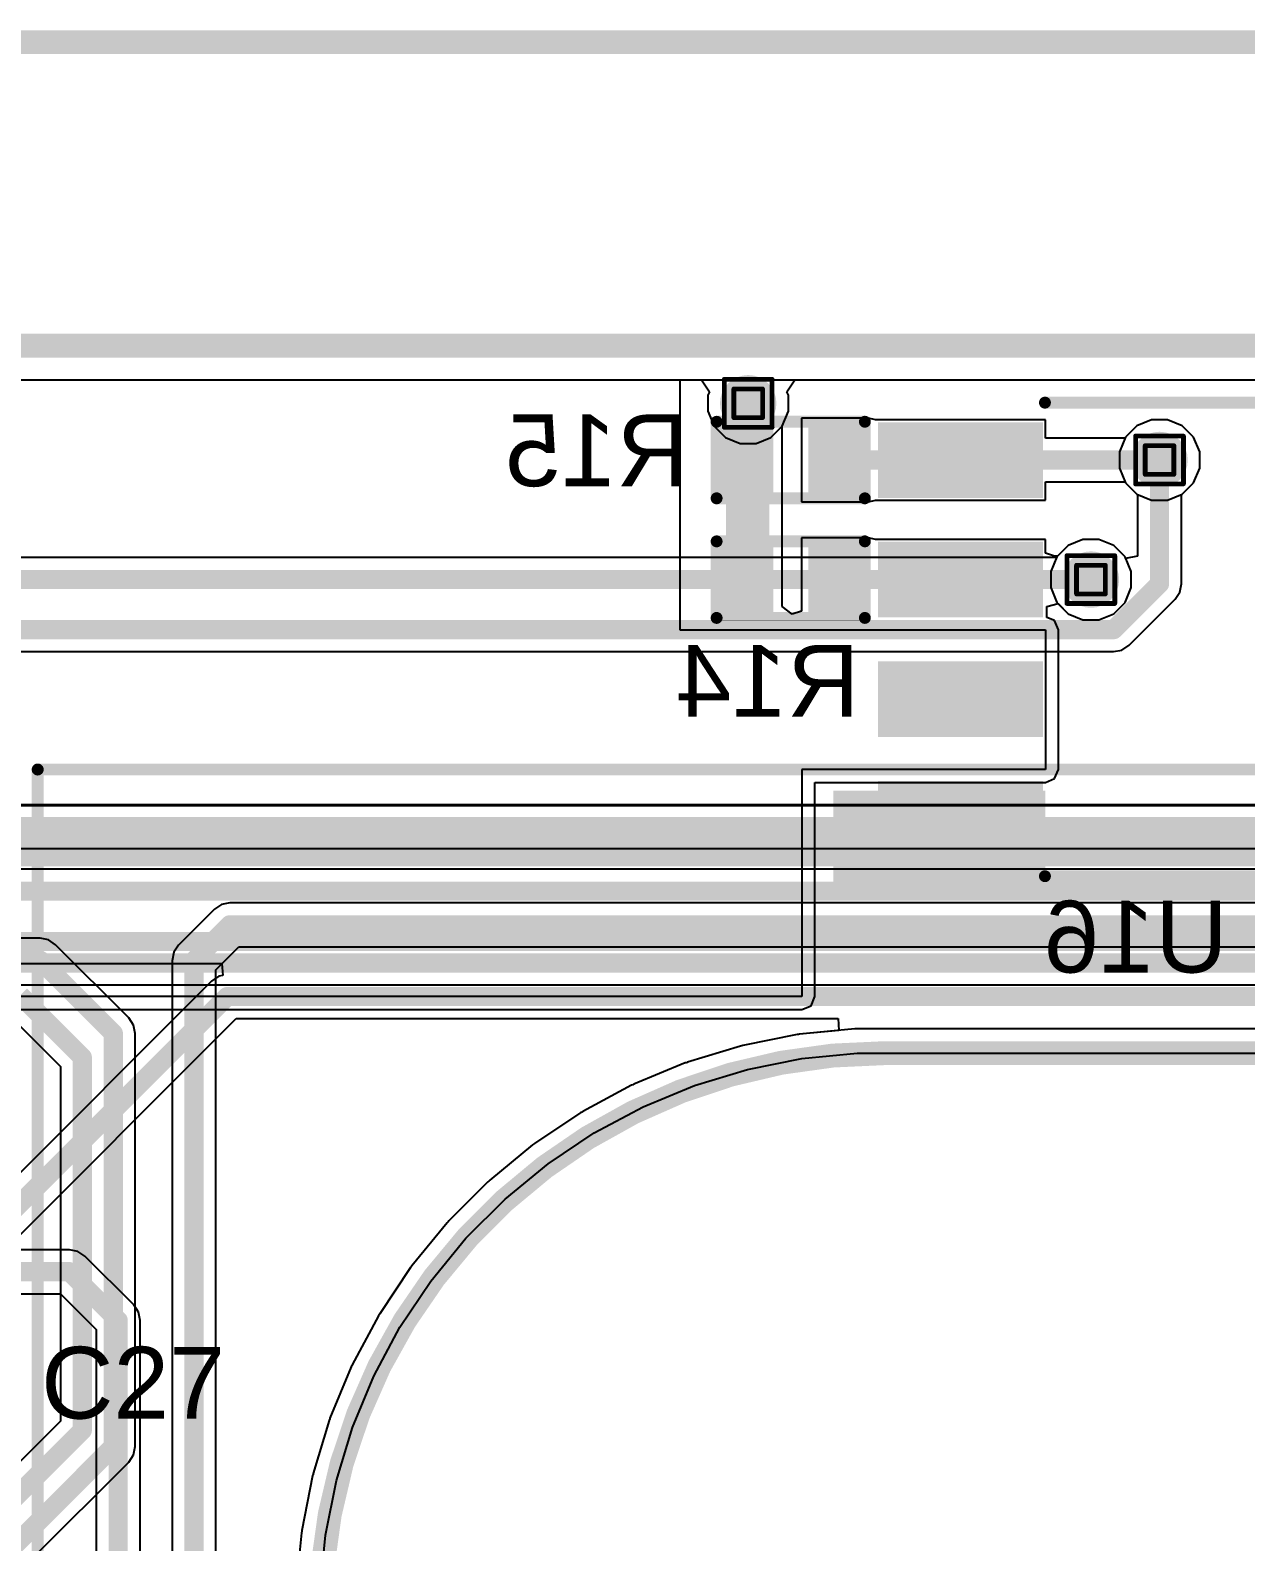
# Model space of a CAD drawing. Header units: inches. Extents: x -22 to 5433, y -13 to 5447.
# Drawn here: x 32.5 to 45.42, y 21.79 to 37.85 of the extents above; entities that cross this region are included whole.
import ezdxf

# ---------------------------------------------------------------- set-up
doc = ezdxf.new("R2010")
doc.units = ezdxf.units.IN
for name, color, linetype in [('Board_outline', 216, 'Continuous'), ('Bottom Layer', 5, 'Continuous'), ('Bottom Overlay', 54, 'Continuous'), ('Bottom Paste', 16, 'Continuous'), ('Bottom Solder', 6, 'Continuous'), ('Dimensions', 6, 'Continuous'), ('Drill Drawing', 1, 'Continuous'), ('Ground', 16, 'Continuous'), ('Multi-Layer', 9, 'Continuous'), ('Power', 76, 'Continuous'), ('Top Layer', 1, 'Continuous'), ('Top Overlay', 2, 'Continuous'), ('Via Holes', 16, 'Continuous')]:
    doc.layers.add(name, color=color, linetype=linetype)
doc.styles.add('Arial', font='', dxfattribs={"height": 0.2})
doc.styles.get('Arial').set_extended_font_data('Arial')

msp = doc.modelspace()

# ---------------------------------------------------------------- hatches: boundary and pattern name
at = {"layer": 'Bottom Layer'}
h = msp.add_hatch(color=5, dxfattribs=at)
edge = h.paths.add_edge_path()
edge.add_arc((40.131, 33.884), 0.3, 0, 360)
for points in [[(39.897, 31.698), (40.354, 31.698), (40.354, 34.04), (39.897, 34.04)], [(39.884, 32.964), (39.884, 33.599), (40.342, 33.599), (40.342, 32.964)], [(40.824, 32.964), (40.824, 33.599), (41.281, 33.599), (41.281, 32.964)], [(41.612, 32.982), (41.612, 33.582), (43.162, 33.582), (43.162, 32.982)], [(39.884, 31.694), (39.884, 32.329), (40.342, 32.329), (40.342, 31.694)], [(40.824, 31.694), (40.824, 32.329), (41.281, 32.329), (41.281, 31.694)], [(41.612, 31.712), (41.612, 32.312), (43.162, 32.312), (43.162, 31.712)], [(41.612, 30.442), (41.612, 31.042), (43.162, 31.042), (43.162, 30.442)], [(41.036, 28.805), (43.289, 28.805), (43.289, 29.772), (41.036, 29.772)], [(41.612, 29.172), (41.612, 29.772), (43.162, 29.772), (43.162, 29.172)]]:
    msp.add_hatch(color=5, dxfattribs=at).paths.add_polyline_path(points)
h = msp.add_hatch(color=5, dxfattribs=at)
edge = h.paths.add_edge_path()
edge.add_arc((44.501, 33.282), 0.3, 0, 360)
h = msp.add_hatch(color=5, dxfattribs=at)
edge = h.paths.add_edge_path()
edge.add_arc((43.772, 32.012), 0.3, 0, 360)
at = {"layer": 'Bottom Paste'}
for points in [[(39.884, 32.964), (39.884, 33.599), (40.342, 33.599), (40.342, 32.964)], [(40.824, 32.964), (40.824, 33.599), (41.281, 33.599), (41.281, 32.964)], [(41.612, 32.982), (41.612, 33.582), (43.162, 33.582), (43.162, 32.982)], [(39.884, 31.694), (39.884, 32.329), (40.342, 32.329), (40.342, 31.694)], [(40.824, 31.694), (40.824, 32.329), (41.281, 32.329), (41.281, 31.694)], [(41.612, 31.712), (41.612, 32.312), (43.162, 32.312), (43.162, 31.712)], [(41.612, 30.442), (41.612, 31.042), (43.162, 31.042), (43.162, 30.442)], [(41.612, 29.172), (41.612, 29.772), (43.162, 29.772), (43.162, 29.172)]]:
    msp.add_hatch(color=16, dxfattribs=at).paths.add_polyline_path(points)
at = {"layer": 'Bottom Solder'}
for points in [[(39.829, 32.909), (39.829, 33.654), (40.397, 33.654), (40.397, 32.909)], [(40.769, 32.909), (40.769, 33.654), (41.336, 33.654), (41.336, 32.909)], [(41.511, 32.88), (41.511, 33.683), (43.264, 33.683), (43.264, 32.88)], [(39.829, 31.639), (39.829, 32.384), (40.397, 32.384), (40.397, 31.639)], [(40.769, 31.639), (40.769, 32.384), (41.336, 32.384), (41.336, 31.639)], [(41.511, 31.61), (41.511, 32.413), (43.264, 32.413), (43.264, 31.61)], [(41.511, 30.34), (41.511, 31.143), (43.264, 31.143), (43.264, 30.34)], [(41.511, 29.07), (41.511, 29.873), (43.264, 29.873), (43.264, 29.07)]]:
    msp.add_hatch(color=6, dxfattribs=at).paths.add_polyline_path(points)
at = {"layer": 'Ground'}
h = msp.add_hatch(color=16, dxfattribs=at)
edge = h.paths.add_edge_path()
edge.add_arc((40.131, 33.884), 0.3, 0, 360)
h = msp.add_hatch(color=16, dxfattribs=at)
edge = h.paths.add_edge_path()
edge.add_arc((44.501, 33.282), 0.3, 0, 360)
h = msp.add_hatch(color=16, dxfattribs=at)
edge = h.paths.add_edge_path()
edge.add_arc((43.772, 32.012), 0.3, 0, 360)
at = {"layer": 'Power'}
h = msp.add_hatch(color=76, dxfattribs=at)
edge = h.paths.add_edge_path()
edge.add_arc((40.131, 33.884), 0.3, 0, 360)
h = msp.add_hatch(color=76, dxfattribs=at)
edge = h.paths.add_edge_path()
edge.add_arc((44.501, 33.282), 0.3, 0, 360)
h = msp.add_hatch(color=76, dxfattribs=at)
edge = h.paths.add_edge_path()
edge.add_arc((43.772, 32.012), 0.3, 0, 360)
at = {"layer": 'Top Layer'}
h = msp.add_hatch(color=1, dxfattribs=at)
edge = h.paths.add_edge_path()
edge.add_arc((40.131, 33.884), 0.3, 0, 360)
h = msp.add_hatch(color=1, dxfattribs=at)
edge = h.paths.add_edge_path()
edge.add_arc((44.501, 33.282), 0.3, 0, 360)
h = msp.add_hatch(color=1, dxfattribs=at)
edge = h.paths.add_edge_path()
edge.add_arc((43.772, 32.012), 0.3, 0, 360)
at = {"layer": 'Via Holes'}
h = msp.add_hatch(color=7, dxfattribs=at)
edge = h.paths.add_edge_path()
edge.add_arc((40.131, 33.884), 0.15, 0, 360)
h = msp.add_hatch(color=7, dxfattribs=at)
edge = h.paths.add_edge_path()
edge.add_arc((44.501, 33.282), 0.15, 0, 360)
h = msp.add_hatch(color=7, dxfattribs=at)
edge = h.paths.add_edge_path()
edge.add_arc((43.772, 32.012), 0.15, 0, 360)

# ---------------------------------------------------------------- linework, layer by layer
at = {"layer": 'Board_outline'}
for points in [[(-4.689, 34.495, 0.254, 0.254, 0), (67.311, 34.495, 0.254, 0.254, 0)], [(-4.689, 34.495, 0.254, 0.254, 0), (67.311, 34.495, 0.254, 0.254, 0)], [(35.584, 20.983, 0.254, 0.254, -0.414214), (41.584, 26.983, 0.254, 0.254, 0)], [(41.584, 26.983, 0.254, 0.254, 0), (52.561, 26.983, 0.254, 0.254, 0)]]:
    msp.add_lwpolyline(points, format="xyseb", dxfattribs=at)
msp.add_lwpolyline([(41.52, 26.983, 0.127, 0.127, 1), (41.647, 26.983, 0.127, 0.127, 1)], format="xyseb", close=True, dxfattribs=at)
msp.add_lwpolyline([(41.52, 26.983, 0.127, 0.127, 1), (41.647, 26.983, 0.127, 0.127, 1)], format="xyseb", close=True, dxfattribs=at)
at = {"layer": 'Bottom Layer'}
for p, q in [((13.949, 34.132), (39.404, 34.132)), ((39.404, 34.132), (39.404, 31.48)), ((40.543, 34.005), (40.628, 34.132)), ((40.628, 34.132), (48.981, 34.132)), ((40.558, 33.969), (40.543, 34.005)), ((40.558, 33.799), (40.558, 33.969)), ((40.493, 33.642), (40.558, 33.799)), ((41.365, 33.726), (40.697, 33.726)), ((40.697, 33.726), (40.697, 32.837)), ((41.408, 33.726), (41.365, 33.726)), ((41.485, 33.709), (41.408, 33.726)), ((41.408, 33.726), (41.408, 33.726)), ((40.492, 33.641), (40.493, 33.642)), ((40.492, 31.725), (40.492, 33.641)), ((43.289, 33.709), (41.485, 33.709)), ((41.485, 33.709), (41.485, 33.709)), ((43.289, 33.515), (43.289, 33.709)), ((44.259, 33.644), (44.139, 33.524)), ((44.416, 33.709), (44.259, 33.644)), ((44.586, 33.709), (44.416, 33.709)), ((44.743, 33.644), (44.586, 33.709)), ((44.863, 33.524), (44.743, 33.644)), ((44.135, 33.515), (43.289, 33.515)), ((44.139, 33.524), (44.135, 33.515)), ((44.928, 33.367), (44.863, 33.524)), ((44.928, 33.197), (44.928, 33.367)), ((44.863, 33.04), (44.928, 33.197)), ((43.289, 32.855), (43.289, 33.049)), ((43.289, 33.049), (44.135, 33.049)), ((44.135, 33.049), (44.139, 33.04)), ((44.139, 33.04), (44.259, 32.92)), ((44.259, 32.92), (44.416, 32.855)), ((44.586, 32.855), (44.743, 32.92)), ((44.743, 32.92), (44.863, 33.04)), ((40.697, 32.837), (41.365, 32.837)), ((41.365, 32.837), (41.408, 32.837)), ((41.408, 32.837), (41.485, 32.855)), ((41.408, 32.837), (41.408, 32.837)), ((41.485, 32.855), (41.485, 32.855)), ((41.485, 32.855), (43.289, 32.855)), ((44.416, 32.855), (44.586, 32.855)), ((41.365, 32.456), (40.697, 32.456)), ((40.697, 32.456), (40.697, 31.676)), ((41.408, 32.456), (41.365, 32.456)), ((41.485, 32.439), (41.408, 32.456)), ((41.408, 32.456), (41.408, 32.456)), ((43.289, 32.439), (41.485, 32.439)), ((41.485, 32.439), (41.485, 32.439)), ((43.289, 32.294), (43.289, 32.439)), ((43.687, 32.439), (43.53, 32.374)), ((43.857, 32.439), (43.687, 32.439)), ((44.014, 32.374), (43.857, 32.439)), ((43.384, 32.262), (43.289, 32.294)), ((43.53, 32.374), (43.416, 32.26)), ((44.134, 32.254), (44.014, 32.374)), ((43.416, 32.26), (43.384, 32.262)), ((44.199, 32.097), (44.134, 32.254)), ((44.199, 31.927), (44.199, 32.097)), ((44.134, 31.77), (44.199, 31.927)), ((40.597, 31.645), (40.492, 31.725)), ((40.697, 31.676), (40.597, 31.645)), ((43.305, 31.726), (43.423, 31.757)), ((43.305, 31.611), (43.305, 31.726)), ((43.423, 31.757), (43.53, 31.65)), ((43.53, 31.65), (43.687, 31.585)), ((43.857, 31.585), (44.014, 31.65)), ((44.014, 31.65), (44.134, 31.77)), ((39.404, 31.48), (43.289, 31.48)), ((43.289, 31.48), (43.289, 29.995)), ((43.386, 31.577), (43.305, 31.611)), ((43.427, 31.48), (43.386, 31.577)), ((43.427, 29.995), (43.427, 31.48)), ((43.687, 31.585), (43.857, 31.585)), ((43.289, 29.995), (40.702, 29.995)), ((40.702, 29.995), (40.702, 27.584)), ((40.84, 27.584), (40.84, 29.858)), ((40.84, 29.858), (43.289, 29.858)), ((43.289, 29.858), (43.386, 29.898)), ((43.386, 29.898), (43.427, 29.995)), ((40.702, 27.584), (31.826, 27.584)), ((40.702, 27.447), (40.8, 27.487)), ((40.8, 27.487), (40.84, 27.584)), ((31.826, 27.447), (40.702, 27.447)), ((40.652, 27.18), (40.074, 27.065)), ((40.665, 27.18), (40.652, 27.18)), ((40.677, 27.183), (40.665, 27.18)), ((41.264, 27.241), (40.677, 27.183)), ((41.276, 27.24), (41.264, 27.241)), ((41.289, 27.242), (41.276, 27.24)), ((41.584, 27.242), (41.289, 27.242)), ((52.561, 27.242), (41.584, 27.242)), ((41.584, 27.242), (41.584, 27.242)), ((40.049, 27.058), (39.485, 26.887)), ((40.062, 27.06), (40.049, 27.058)), ((40.074, 27.065), (40.062, 27.06)), ((39.461, 26.879), (38.916, 26.653)), ((39.474, 26.881), (39.461, 26.879)), ((39.485, 26.887), (39.474, 26.881)), ((38.916, 26.653), (38.906, 26.646)), ((38.893, 26.642), (38.373, 26.364)), ((38.906, 26.646), (38.893, 26.642)), ((38.352, 26.351), (37.861, 26.024)), ((38.363, 26.356), (38.352, 26.351)), ((38.373, 26.364), (38.363, 26.356)), ((37.841, 26.009), (37.385, 25.635)), ((37.852, 26.015), (37.841, 26.009)), ((37.861, 26.024), (37.852, 26.015)), ((37.366, 25.618), (36.95, 25.201)), ((37.377, 25.625), (37.366, 25.618)), ((37.385, 25.635), (37.377, 25.625)), ((36.933, 25.182), (36.559, 24.726)), ((36.942, 25.19), (36.933, 25.182)), ((36.95, 25.201), (36.942, 25.19)), ((32.92, 24.895), (31.988, 24.895)), ((33.009, 24.877), (32.92, 24.895)), ((33.085, 24.826), (33.009, 24.877)), ((33.603, 24.309), (33.085, 24.826)), ((36.559, 24.726), (36.552, 24.715)), ((36.543, 24.706), (36.216, 24.216)), ((36.552, 24.715), (36.543, 24.706)), ((31.988, 24.428), (32.824, 24.428)), ((32.824, 24.428), (33.205, 24.047)), ((33.653, 24.233), (33.603, 24.309)), ((33.671, 24.144), (33.653, 24.233)), ((33.671, 21.644), (33.671, 24.144)), ((36.203, 24.194), (35.925, 23.674)), ((36.211, 24.204), (36.203, 24.194)), ((36.216, 24.216), (36.211, 24.204)), ((33.205, 24.047), (33.205, 21.644)), ((35.914, 23.651), (35.688, 23.106)), ((35.921, 23.662), (35.914, 23.651)), ((35.925, 23.674), (35.921, 23.662)), ((35.68, 23.082), (35.509, 22.518)), ((35.686, 23.094), (35.68, 23.082)), ((35.688, 23.106), (35.686, 23.094)), ((35.503, 22.494), (35.388, 21.915)), ((35.508, 22.505), (35.503, 22.494)), ((35.509, 22.518), (35.508, 22.505)), ((35.384, 21.89), (35.326, 21.304)), ((35.388, 21.903), (35.384, 21.89)), ((35.388, 21.915), (35.388, 21.903))]:
    msp.add_line(p, q, dxfattribs=at)
for points in [[(41.053, 33.282, 0.203, 0.203, 0), (44.501, 33.282, 0.203, 0.203, 0)], [(41.053, 32.012, 0.203, 0.203, 0), (43.772, 32.012, 0.203, 0.203, 0)], [(31.099, 24.662, 0.203, 0.203, 0), (32.92, 24.662, 0.203, 0.203, 0)], [(32.92, 24.662, 0.203, 0.203, 0), (33.438, 24.144, 0.203, 0.203, 0)], [(33.438, 21.278, 0.203, 0.203, 0), (33.438, 24.144, 0.203, 0.203, 0)]]:
    msp.add_lwpolyline(points, format="xyseb", dxfattribs=at)
for points in [[(41.002, 33.282, 0.102, 0.102, 1), (41.104, 33.282, 0.102, 0.102, 1)], [(44.45, 33.282, 0.102, 0.102, 1), (44.552, 33.282, 0.102, 0.102, 1)], [(41.002, 32.012, 0.102, 0.102, 1), (41.104, 32.012, 0.102, 0.102, 1)], [(43.721, 32.012, 0.102, 0.102, 1), (43.823, 32.012, 0.102, 0.102, 1)], [(32.869, 24.662, 0.102, 0.102, 1), (32.971, 24.662, 0.102, 0.102, 1)], [(32.869, 24.662, 0.102, 0.102, 1), (32.971, 24.662, 0.102, 0.102, 1)], [(33.387, 24.144, 0.102, 0.102, 1), (33.489, 24.144, 0.102, 0.102, 1)], [(33.387, 24.144, 0.102, 0.102, 1), (33.489, 24.144, 0.102, 0.102, 1)]]:
    msp.add_lwpolyline(points, format="xyseb", close=True, dxfattribs=at)
at = {"layer": 'Bottom Overlay'}
for points in [[(43.284, 33.891, 0.127, 0.127, 0), (46.916, 33.891, 0.127, 0.127, 0)], [(39.796, 33.688, 0.127, 0.127, 0), (41.37, 33.688, 0.127, 0.127, 0)], [(39.796, 32.875, 0.127, 0.127, 0), (39.796, 33.688, 0.127, 0.127, 0)], [(41.37, 32.875, 0.127, 0.127, 0), (41.37, 33.688, 0.127, 0.127, 0)], [(39.796, 32.875, 0.127, 0.127, 0), (41.37, 32.875, 0.127, 0.127, 0)], [(39.77, 32.85, 0.00323, 0.00323, 0), (41.396, 32.85, 0.00323, 0.00323, 0)], [(39.796, 32.418, 0.127, 0.127, 0), (41.37, 32.418, 0.127, 0.127, 0)], [(39.796, 31.605, 0.127, 0.127, 0), (39.796, 32.418, 0.127, 0.127, 0)], [(41.37, 31.605, 0.127, 0.127, 0), (41.37, 32.418, 0.127, 0.127, 0)], [(39.796, 31.605, 0.127, 0.127, 0), (41.37, 31.605, 0.127, 0.127, 0)], [(39.77, 31.58, 0.00323, 0.00323, 0), (41.396, 31.58, 0.00323, 0.00323, 0)], [(43.284, 28.862, 0.127, 0.127, 0), (46.916, 28.862, 0.127, 0.127, 0)]]:
    msp.add_lwpolyline(points, format="xyseb", dxfattribs=at)
for points in [[(43.252, 33.891, 0.0635, 0.0635, 1), (43.315, 33.891, 0.0635, 0.0635, 1)], [(39.764, 33.688, 0.0635, 0.0635, 1), (39.827, 33.688, 0.0635, 0.0635, 1)], [(39.764, 33.688, 0.0635, 0.0635, 1), (39.827, 33.688, 0.0635, 0.0635, 1)], [(41.339, 33.688, 0.0635, 0.0635, 1), (41.402, 33.688, 0.0635, 0.0635, 1)], [(41.339, 33.688, 0.0635, 0.0635, 1), (41.402, 33.688, 0.0635, 0.0635, 1)], [(39.764, 32.875, 0.0635, 0.0635, 1), (39.827, 32.875, 0.0635, 0.0635, 1)], [(39.764, 32.875, 0.0635, 0.0635, 1), (39.827, 32.875, 0.0635, 0.0635, 1)], [(41.339, 32.875, 0.0635, 0.0635, 1), (41.402, 32.875, 0.0635, 0.0635, 1)], [(41.339, 32.875, 0.0635, 0.0635, 1), (41.402, 32.875, 0.0635, 0.0635, 1)], [(39.769, 32.85, 0.00161, 0.00161, 1), (39.771, 32.85, 0.00161, 0.00161, 1)], [(41.395, 32.85, 0.00161, 0.00161, 1), (41.397, 32.85, 0.00161, 0.00161, 1)], [(39.764, 32.418, 0.0635, 0.0635, 1), (39.827, 32.418, 0.0635, 0.0635, 1)], [(39.764, 32.418, 0.0635, 0.0635, 1), (39.827, 32.418, 0.0635, 0.0635, 1)], [(41.339, 32.418, 0.0635, 0.0635, 1), (41.402, 32.418, 0.0635, 0.0635, 1)], [(41.339, 32.418, 0.0635, 0.0635, 1), (41.402, 32.418, 0.0635, 0.0635, 1)], [(39.764, 31.605, 0.0635, 0.0635, 1), (39.827, 31.605, 0.0635, 0.0635, 1)], [(39.764, 31.605, 0.0635, 0.0635, 1), (39.827, 31.605, 0.0635, 0.0635, 1)], [(41.339, 31.605, 0.0635, 0.0635, 1), (41.402, 31.605, 0.0635, 0.0635, 1)], [(41.339, 31.605, 0.0635, 0.0635, 1), (41.402, 31.605, 0.0635, 0.0635, 1)], [(39.769, 31.58, 0.00161, 0.00161, 1), (39.771, 31.58, 0.00161, 0.00161, 1)], [(41.395, 31.58, 0.00161, 0.00161, 1), (41.397, 31.58, 0.00161, 0.00161, 1)], [(43.252, 28.862, 0.0635, 0.0635, 1), (43.315, 28.862, 0.0635, 0.0635, 1)]]:
    msp.add_lwpolyline(points, format="xyseb", close=True, dxfattribs=at)
at = {"layer": 'Dimensions'}
for p, q in [((40.702, 26.926), (41.289, 26.983)), ((41.289, 26.983), (41.584, 26.983)), ((41.584, 26.983), (41.584, 26.983)), ((41.584, 26.983), (52.561, 26.983)), ((39.56, 26.639), (40.124, 26.811)), ((40.124, 26.811), (40.702, 26.926)), ((39.015, 26.414), (39.56, 26.639)), ((38.495, 26.136), (39.015, 26.414)), ((38.005, 25.808), (38.495, 26.136)), ((37.55, 25.434), (38.005, 25.808)), ((37.133, 25.018), (37.55, 25.434)), ((36.759, 24.562), (37.133, 25.018)), ((36.431, 24.072), (36.759, 24.562)), ((36.153, 23.552), (36.431, 24.072)), ((35.928, 23.007), (36.153, 23.552)), ((35.757, 22.443), (35.928, 23.007)), ((35.642, 21.865), (35.757, 22.443)), ((35.584, 21.278), (35.642, 21.865))]:
    msp.add_line(p, q, dxfattribs=at)
for points in [[(32.583, 0.996, 0.127, 0.127, 0), (32.583, 29.995, 0.127, 0.127, 0)], [(32.583, 29.995, 0.127, 0.127, 0), (61.583, 29.995, 0.127, 0.127, 0)]]:
    msp.add_lwpolyline(points, format="xyseb", dxfattribs=at)
msp.add_lwpolyline([(32.551, 29.995, 0.0635, 0.0635, 1), (32.615, 29.995, 0.0635, 0.0635, 1)], format="xyseb", close=True, dxfattribs=at)
msp.add_lwpolyline([(32.551, 29.995, 0.0635, 0.0635, 1), (32.615, 29.995, 0.0635, 0.0635, 1)], format="xyseb", close=True, dxfattribs=at)
at = {"layer": 'Drill Drawing'}
for points in [[(39.877, 34.138, 0.0508, 0.0508, 0), (40.385, 34.138, 0.0508, 0.0508, 0)], [(39.877, 33.63, 0.0508, 0.0508, 0), (39.877, 34.138, 0.0508, 0.0508, 0)], [(39.979, 34.037, 0.0508, 0.0508, 0), (40.284, 34.037, 0.0508, 0.0508, 0)], [(39.979, 33.732, 0.0508, 0.0508, 0), (39.979, 34.037, 0.0508, 0.0508, 0)], [(40.284, 33.732, 0.0508, 0.0508, 0), (40.284, 34.037, 0.0508, 0.0508, 0)], [(40.385, 33.63, 0.0508, 0.0508, 0), (40.385, 34.138, 0.0508, 0.0508, 0)], [(39.979, 33.732, 0.0508, 0.0508, 0), (40.284, 33.732, 0.0508, 0.0508, 0)], [(39.877, 33.63, 0.0508, 0.0508, 0), (40.385, 33.63, 0.0508, 0.0508, 0)], [(44.247, 33.536, 0.0508, 0.0508, 0), (44.755, 33.536, 0.0508, 0.0508, 0)], [(44.247, 33.028, 0.0508, 0.0508, 0), (44.247, 33.536, 0.0508, 0.0508, 0)], [(44.755, 33.028, 0.0508, 0.0508, 0), (44.755, 33.536, 0.0508, 0.0508, 0)], [(44.348, 33.434, 0.0508, 0.0508, 0), (44.653, 33.434, 0.0508, 0.0508, 0)], [(44.348, 33.129, 0.0508, 0.0508, 0), (44.348, 33.434, 0.0508, 0.0508, 0)], [(44.653, 33.129, 0.0508, 0.0508, 0), (44.653, 33.434, 0.0508, 0.0508, 0)], [(44.348, 33.129, 0.0508, 0.0508, 0), (44.653, 33.129, 0.0508, 0.0508, 0)], [(44.247, 33.028, 0.0508, 0.0508, 0), (44.755, 33.028, 0.0508, 0.0508, 0)], [(43.518, 32.266, 0.0508, 0.0508, 0), (44.026, 32.266, 0.0508, 0.0508, 0)], [(43.518, 31.758, 0.0508, 0.0508, 0), (43.518, 32.266, 0.0508, 0.0508, 0)], [(44.026, 31.758, 0.0508, 0.0508, 0), (44.026, 32.266, 0.0508, 0.0508, 0)], [(43.619, 32.164, 0.0508, 0.0508, 0), (43.924, 32.164, 0.0508, 0.0508, 0)], [(43.619, 31.859, 0.0508, 0.0508, 0), (43.619, 32.164, 0.0508, 0.0508, 0)], [(43.924, 31.859, 0.0508, 0.0508, 0), (43.924, 32.164, 0.0508, 0.0508, 0)], [(43.518, 31.758, 0.0508, 0.0508, 0), (44.026, 31.758, 0.0508, 0.0508, 0)], [(43.619, 31.859, 0.0508, 0.0508, 0), (43.924, 31.859, 0.0508, 0.0508, 0)]]:
    msp.add_lwpolyline(points, format="xyseb", dxfattribs=at)
for points in [[(39.864, 34.138, 0.0254, 0.0254, 1), (39.89, 34.138, 0.0254, 0.0254, 1)], [(39.864, 34.138, 0.0254, 0.0254, 1), (39.89, 34.138, 0.0254, 0.0254, 1)], [(39.966, 34.037, 0.0254, 0.0254, 1), (39.991, 34.037, 0.0254, 0.0254, 1)], [(39.966, 34.037, 0.0254, 0.0254, 1), (39.991, 34.037, 0.0254, 0.0254, 1)], [(40.271, 34.037, 0.0254, 0.0254, 1), (40.296, 34.037, 0.0254, 0.0254, 1)], [(40.271, 34.037, 0.0254, 0.0254, 1), (40.296, 34.037, 0.0254, 0.0254, 1)], [(40.372, 34.138, 0.0254, 0.0254, 1), (40.398, 34.138, 0.0254, 0.0254, 1)], [(40.372, 34.138, 0.0254, 0.0254, 1), (40.398, 34.138, 0.0254, 0.0254, 1)], [(39.966, 33.732, 0.0254, 0.0254, 1), (39.991, 33.732, 0.0254, 0.0254, 1)], [(39.966, 33.732, 0.0254, 0.0254, 1), (39.991, 33.732, 0.0254, 0.0254, 1)], [(40.271, 33.732, 0.0254, 0.0254, 1), (40.296, 33.732, 0.0254, 0.0254, 1)], [(40.271, 33.732, 0.0254, 0.0254, 1), (40.296, 33.732, 0.0254, 0.0254, 1)], [(39.864, 33.63, 0.0254, 0.0254, 1), (39.89, 33.63, 0.0254, 0.0254, 1)], [(39.864, 33.63, 0.0254, 0.0254, 1), (39.89, 33.63, 0.0254, 0.0254, 1)], [(40.372, 33.63, 0.0254, 0.0254, 1), (40.398, 33.63, 0.0254, 0.0254, 1)], [(40.372, 33.63, 0.0254, 0.0254, 1), (40.398, 33.63, 0.0254, 0.0254, 1)], [(44.234, 33.536, 0.0254, 0.0254, 1), (44.26, 33.536, 0.0254, 0.0254, 1)], [(44.234, 33.536, 0.0254, 0.0254, 1), (44.26, 33.536, 0.0254, 0.0254, 1)], [(44.742, 33.536, 0.0254, 0.0254, 1), (44.767, 33.536, 0.0254, 0.0254, 1)], [(44.742, 33.536, 0.0254, 0.0254, 1), (44.767, 33.536, 0.0254, 0.0254, 1)], [(44.336, 33.434, 0.0254, 0.0254, 1), (44.361, 33.434, 0.0254, 0.0254, 1)], [(44.336, 33.434, 0.0254, 0.0254, 1), (44.361, 33.434, 0.0254, 0.0254, 1)], [(44.641, 33.434, 0.0254, 0.0254, 1), (44.666, 33.434, 0.0254, 0.0254, 1)], [(44.641, 33.434, 0.0254, 0.0254, 1), (44.666, 33.434, 0.0254, 0.0254, 1)], [(44.336, 33.129, 0.0254, 0.0254, 1), (44.361, 33.129, 0.0254, 0.0254, 1)], [(44.336, 33.129, 0.0254, 0.0254, 1), (44.361, 33.129, 0.0254, 0.0254, 1)], [(44.641, 33.129, 0.0254, 0.0254, 1), (44.666, 33.129, 0.0254, 0.0254, 1)], [(44.641, 33.129, 0.0254, 0.0254, 1), (44.666, 33.129, 0.0254, 0.0254, 1)], [(44.234, 33.028, 0.0254, 0.0254, 1), (44.26, 33.028, 0.0254, 0.0254, 1)], [(44.234, 33.028, 0.0254, 0.0254, 1), (44.26, 33.028, 0.0254, 0.0254, 1)], [(44.742, 33.028, 0.0254, 0.0254, 1), (44.767, 33.028, 0.0254, 0.0254, 1)], [(44.742, 33.028, 0.0254, 0.0254, 1), (44.767, 33.028, 0.0254, 0.0254, 1)], [(43.505, 32.266, 0.0254, 0.0254, 1), (43.53, 32.266, 0.0254, 0.0254, 1)], [(43.505, 32.266, 0.0254, 0.0254, 1), (43.53, 32.266, 0.0254, 0.0254, 1)], [(44.013, 32.266, 0.0254, 0.0254, 1), (44.038, 32.266, 0.0254, 0.0254, 1)], [(44.013, 32.266, 0.0254, 0.0254, 1), (44.038, 32.266, 0.0254, 0.0254, 1)], [(43.607, 32.164, 0.0254, 0.0254, 1), (43.632, 32.164, 0.0254, 0.0254, 1)], [(43.607, 32.164, 0.0254, 0.0254, 1), (43.632, 32.164, 0.0254, 0.0254, 1)], [(43.911, 32.164, 0.0254, 0.0254, 1), (43.937, 32.164, 0.0254, 0.0254, 1)], [(43.911, 32.164, 0.0254, 0.0254, 1), (43.937, 32.164, 0.0254, 0.0254, 1)], [(43.505, 31.758, 0.0254, 0.0254, 1), (43.53, 31.758, 0.0254, 0.0254, 1)], [(43.505, 31.758, 0.0254, 0.0254, 1), (43.53, 31.758, 0.0254, 0.0254, 1)], [(43.607, 31.859, 0.0254, 0.0254, 1), (43.632, 31.859, 0.0254, 0.0254, 1)], [(43.607, 31.859, 0.0254, 0.0254, 1), (43.632, 31.859, 0.0254, 0.0254, 1)], [(43.911, 31.859, 0.0254, 0.0254, 1), (43.937, 31.859, 0.0254, 0.0254, 1)], [(43.911, 31.859, 0.0254, 0.0254, 1), (43.937, 31.859, 0.0254, 0.0254, 1)], [(44.013, 31.758, 0.0254, 0.0254, 1), (44.038, 31.758, 0.0254, 0.0254, 1)], [(44.013, 31.758, 0.0254, 0.0254, 1), (44.038, 31.758, 0.0254, 0.0254, 1)]]:
    msp.add_lwpolyline(points, format="xyseb", close=True, dxfattribs=at)
at = {"layer": 'Ground'}
for p, q in [((11.197, 34.132), (39.634, 34.132)), ((39.634, 34.132), (39.719, 34.005)), ((40.543, 34.005), (40.628, 34.132)), ((40.628, 34.132), (53.821, 34.132)), ((39.719, 34.005), (39.704, 33.969)), ((39.704, 33.969), (39.704, 33.799)), ((40.558, 33.969), (40.543, 34.005)), ((40.558, 33.799), (40.558, 33.969)), ((39.704, 33.799), (39.769, 33.642)), ((40.493, 33.642), (40.558, 33.799)), ((39.769, 33.642), (39.889, 33.522)), ((40.373, 33.522), (40.493, 33.642)), ((44.259, 33.644), (44.139, 33.524)), ((44.416, 33.709), (44.259, 33.644)), ((44.586, 33.709), (44.416, 33.709)), ((44.743, 33.644), (44.586, 33.709)), ((44.863, 33.524), (44.743, 33.644)), ((39.889, 33.522), (40.046, 33.457)), ((40.046, 33.457), (40.216, 33.457)), ((40.216, 33.457), (40.373, 33.522)), ((44.139, 33.524), (44.074, 33.367)), ((44.928, 33.367), (44.863, 33.524)), ((44.074, 33.367), (44.074, 33.197)), ((44.928, 33.197), (44.928, 33.367)), ((44.074, 33.197), (44.139, 33.04)), ((44.863, 33.04), (44.928, 33.197)), ((44.139, 33.04), (44.259, 32.92)), ((44.259, 32.92), (44.268, 32.916)), ((44.268, 32.916), (44.268, 32.262)), ((44.734, 32.916), (44.743, 32.92)), ((44.734, 31.968), (44.734, 32.916)), ((44.743, 32.92), (44.863, 33.04)), ((43.687, 32.439), (43.53, 32.374)), ((43.857, 32.439), (43.687, 32.439)), ((44.014, 32.374), (43.857, 32.439)), ((43.53, 32.374), (43.41, 32.254)), ((44.134, 32.254), (44.014, 32.374)), ((43.406, 32.245), (21.282, 32.245)), ((43.41, 32.254), (43.406, 32.245)), ((44.141, 32.237), (44.134, 32.254)), ((44.268, 32.262), (44.141, 32.237)), ((44.716, 31.879), (44.734, 31.968)), ((44.177, 31.315), (44.666, 31.803)), ((44.666, 31.803), (44.716, 31.879)), ((44.102, 31.264), (44.177, 31.315)), ((21.899, 31.247), (44.013, 31.247)), ((44.013, 31.247), (44.102, 31.264)), ((57.937, 29.621), (28.755, 29.621)), ((28.852, 29.155), (57.841, 29.155)), ((57.873, 28.935), (29.794, 28.935)), ((32.024, 27.936), (34.538, 27.936)), ((34.538, 27.936), (34.55, 27.809)), ((34.506, 27.8), (34.431, 27.749)), ((34.55, 27.809), (34.506, 27.8)), ((34.431, 27.749), (26.512, 19.831)), ((24.563, 17.222), (34.692, 27.351)), ((34.692, 27.351), (41.087, 27.351)), ((41.087, 27.351), (41.093, 27.224)), ((40.652, 27.18), (40.074, 27.065)), ((40.665, 27.18), (40.652, 27.18)), ((40.677, 27.183), (40.665, 27.18)), ((41.093, 27.224), (40.677, 27.183)), ((40.049, 27.058), (39.485, 26.887)), ((40.062, 27.06), (40.049, 27.058)), ((40.074, 27.065), (40.062, 27.06)), ((39.461, 26.879), (38.916, 26.653)), ((39.474, 26.881), (39.461, 26.879)), ((39.485, 26.887), (39.474, 26.881)), ((38.916, 26.653), (38.906, 26.646)), ((38.893, 26.642), (38.373, 26.364)), ((38.906, 26.646), (38.893, 26.642)), ((38.352, 26.351), (37.861, 26.024)), ((38.363, 26.356), (38.352, 26.351)), ((38.373, 26.364), (38.363, 26.356)), ((37.841, 26.009), (37.385, 25.635)), ((37.852, 26.015), (37.841, 26.009)), ((37.861, 26.024), (37.852, 26.015)), ((37.366, 25.618), (36.95, 25.201)), ((37.377, 25.625), (37.366, 25.618)), ((37.385, 25.635), (37.377, 25.625)), ((36.933, 25.182), (36.559, 24.726)), ((36.942, 25.19), (36.933, 25.182)), ((36.95, 25.201), (36.942, 25.19)), ((36.559, 24.726), (36.552, 24.715)), ((36.543, 24.706), (36.216, 24.216)), ((36.552, 24.715), (36.543, 24.706)), ((36.203, 24.194), (35.925, 23.674)), ((36.211, 24.204), (36.203, 24.194)), ((36.216, 24.216), (36.211, 24.204)), ((35.914, 23.651), (35.688, 23.106)), ((35.921, 23.662), (35.914, 23.651)), ((35.925, 23.674), (35.921, 23.662)), ((35.68, 23.082), (35.509, 22.518)), ((35.686, 23.094), (35.68, 23.082)), ((35.688, 23.106), (35.686, 23.094)), ((35.503, 22.494), (35.388, 21.915)), ((35.508, 22.505), (35.503, 22.494)), ((35.509, 22.518), (35.508, 22.505)), ((35.384, 21.89), (35.326, 21.304)), ((35.388, 21.903), (35.384, 21.89)), ((35.388, 21.915), (35.388, 21.903))]:
    msp.add_line(p, q, dxfattribs=at)
for points in [[(44.501, 31.968, 0.203, 0.203, 0), (44.501, 33.318, 0.203, 0.203, 0)], [(21.282, 32.012, 0.203, 0.203, 0), (43.772, 32.012, 0.203, 0.203, 0)], [(44.013, 31.48, 0.203, 0.203, 0), (44.501, 31.968, 0.203, 0.203, 0)], [(21.802, 31.48, 0.203, 0.203, 0), (44.013, 31.48, 0.203, 0.203, 0)], [(28.755, 29.388, 0.203, 0.203, 0), (57.937, 29.388, 0.203, 0.203, 0)], [(29.794, 28.702, 0.203, 0.203, 0), (57.873, 28.702, 0.203, 0.203, 0)], [(31.928, 28.169, 0.203, 0.203, 0), (57.26, 28.169, 0.203, 0.203, 0)], [(24.398, 17.387, 0.203, 0.203, 0), (34.595, 27.584, 0.203, 0.203, 0)], [(34.595, 27.584, 0.203, 0.203, 0), (56.687, 27.584, 0.203, 0.203, 0)]]:
    msp.add_lwpolyline(points, format="xyseb", dxfattribs=at)
for points in [[(44.45, 33.318, 0.102, 0.102, 1), (44.552, 33.318, 0.102, 0.102, 1)], [(43.721, 32.012, 0.102, 0.102, 1), (43.823, 32.012, 0.102, 0.102, 1)], [(44.45, 31.968, 0.102, 0.102, 1), (44.552, 31.968, 0.102, 0.102, 1)], [(44.45, 31.968, 0.102, 0.102, 1), (44.552, 31.968, 0.102, 0.102, 1)], [(43.962, 31.48, 0.102, 0.102, 1), (44.063, 31.48, 0.102, 0.102, 1)], [(43.962, 31.48, 0.102, 0.102, 1), (44.063, 31.48, 0.102, 0.102, 1)], [(34.545, 27.584, 0.102, 0.102, 1), (34.646, 27.584, 0.102, 0.102, 1)], [(34.545, 27.584, 0.102, 0.102, 1), (34.646, 27.584, 0.102, 0.102, 1)]]:
    msp.add_lwpolyline(points, format="xyseb", close=True, dxfattribs=at)
at = {"layer": 'Multi-Layer'}
for p, q in [((40.702, 26.926), (41.289, 26.983)), ((41.289, 26.983), (41.584, 26.983)), ((41.584, 26.983), (41.584, 26.983)), ((41.584, 26.983), (52.561, 26.983)), ((39.56, 26.639), (40.124, 26.811)), ((40.124, 26.811), (40.702, 26.926)), ((39.015, 26.414), (39.56, 26.639)), ((38.495, 26.136), (39.015, 26.414)), ((38.005, 25.808), (38.495, 26.136)), ((37.55, 25.434), (38.005, 25.808)), ((37.133, 25.018), (37.55, 25.434)), ((36.759, 24.562), (37.133, 25.018)), ((36.431, 24.072), (36.759, 24.562)), ((36.153, 23.552), (36.431, 24.072)), ((35.928, 23.007), (36.153, 23.552)), ((35.757, 22.443), (35.928, 23.007)), ((35.642, 21.865), (35.757, 22.443)), ((35.584, 21.278), (35.642, 21.865))]:
    msp.add_line(p, q, dxfattribs=at)
at = {"layer": 'Power'}
for p, q in [((11.197, 34.132), (53.821, 34.132)), ((44.259, 33.644), (44.139, 33.524)), ((44.416, 33.709), (44.259, 33.644)), ((44.586, 33.709), (44.416, 33.709)), ((44.743, 33.644), (44.586, 33.709)), ((44.863, 33.524), (44.743, 33.644)), ((44.139, 33.524), (44.074, 33.367)), ((44.928, 33.367), (44.863, 33.524)), ((44.074, 33.367), (44.074, 33.197)), ((44.928, 33.197), (44.928, 33.367)), ((44.074, 33.197), (44.139, 33.04)), ((44.863, 33.04), (44.928, 33.197)), ((44.139, 33.04), (44.259, 32.92)), ((44.259, 32.92), (44.416, 32.855)), ((44.586, 32.855), (44.743, 32.92)), ((44.743, 32.92), (44.863, 33.04)), ((44.416, 32.855), (44.586, 32.855)), ((43.687, 32.439), (43.53, 32.374)), ((43.857, 32.439), (43.687, 32.439)), ((44.014, 32.374), (43.857, 32.439)), ((43.53, 32.374), (43.41, 32.254)), ((44.134, 32.254), (44.014, 32.374)), ((43.41, 32.254), (43.345, 32.097)), ((44.199, 32.097), (44.134, 32.254)), ((43.345, 32.097), (43.345, 31.927)), ((44.199, 31.927), (44.199, 32.097)), ((43.345, 31.927), (43.41, 31.77)), ((44.134, 31.77), (44.199, 31.927)), ((43.41, 31.77), (43.53, 31.65)), ((43.53, 31.65), (43.687, 31.585)), ((43.857, 31.585), (44.014, 31.65)), ((44.014, 31.65), (44.134, 31.77)), ((43.687, 31.585), (43.857, 31.585)), ((56.619, 29.61), (22.626, 29.61)), ((19.502, 27.707), (56.088, 27.707)), ((40.652, 27.18), (40.074, 27.065)), ((40.665, 27.18), (40.652, 27.18)), ((40.677, 27.183), (40.665, 27.18)), ((41.264, 27.241), (40.677, 27.183)), ((41.276, 27.24), (41.264, 27.241)), ((41.289, 27.242), (41.276, 27.24)), ((41.584, 27.242), (41.289, 27.242)), ((52.561, 27.242), (41.584, 27.242)), ((41.584, 27.242), (41.584, 27.242)), ((40.049, 27.058), (39.485, 26.887)), ((40.062, 27.06), (40.049, 27.058)), ((40.074, 27.065), (40.062, 27.06)), ((39.461, 26.879), (38.916, 26.653)), ((39.474, 26.881), (39.461, 26.879)), ((39.485, 26.887), (39.474, 26.881)), ((38.916, 26.653), (38.906, 26.646)), ((38.893, 26.642), (38.373, 26.364)), ((38.906, 26.646), (38.893, 26.642)), ((38.352, 26.351), (37.861, 26.024)), ((38.363, 26.356), (38.352, 26.351)), ((38.373, 26.364), (38.363, 26.356)), ((37.841, 26.009), (37.385, 25.635)), ((37.852, 26.015), (37.841, 26.009)), ((37.861, 26.024), (37.852, 26.015)), ((37.366, 25.618), (36.95, 25.201)), ((37.377, 25.625), (37.366, 25.618)), ((37.385, 25.635), (37.377, 25.625)), ((36.933, 25.182), (36.559, 24.726)), ((36.942, 25.19), (36.933, 25.182)), ((36.95, 25.201), (36.942, 25.19)), ((36.559, 24.726), (36.552, 24.715)), ((36.543, 24.706), (36.216, 24.216)), ((36.552, 24.715), (36.543, 24.706)), ((36.203, 24.194), (35.925, 23.674)), ((36.211, 24.204), (36.203, 24.194)), ((36.216, 24.216), (36.211, 24.204)), ((35.914, 23.651), (35.688, 23.106)), ((35.921, 23.662), (35.914, 23.651)), ((35.925, 23.674), (35.921, 23.662)), ((35.68, 23.082), (35.509, 22.518)), ((35.686, 23.094), (35.68, 23.082)), ((35.688, 23.106), (35.686, 23.094)), ((35.503, 22.494), (35.388, 21.915)), ((35.508, 22.505), (35.503, 22.494)), ((35.509, 22.518), (35.508, 22.505)), ((35.384, 21.89), (35.326, 21.304)), ((35.388, 21.903), (35.384, 21.89)), ((35.388, 21.915), (35.388, 21.903))]:
    msp.add_line(p, q, dxfattribs=at)
for points in [[(19.082, 29.222, 0.508, 0.508, 0), (56.619, 29.222, 0.508, 0.508, 0)], [(19.408, 28.702, 0.203, 0.203, 0), (56.218, 28.702, 0.203, 0.203, 0)], [(19.406, 27.94, 0.203, 0.203, 0), (56.185, 27.94, 0.203, 0.203, 0)]]:
    msp.add_lwpolyline(points, format="xyseb", dxfattribs=at)
at = {"layer": 'Top Layer'}
for p, q in [((17.513, 34.132), (39.634, 34.132)), ((39.634, 34.132), (39.719, 34.005)), ((40.543, 34.005), (40.628, 34.132)), ((40.628, 34.132), (53.821, 34.132)), ((39.719, 34.005), (39.704, 33.969)), ((39.704, 33.969), (39.704, 33.799)), ((40.558, 33.969), (40.543, 34.005)), ((40.558, 33.799), (40.558, 33.969)), ((39.704, 33.799), (39.769, 33.642)), ((40.493, 33.642), (40.558, 33.799)), ((39.769, 33.642), (39.889, 33.522)), ((40.373, 33.522), (40.493, 33.642)), ((44.259, 33.644), (44.139, 33.524)), ((44.416, 33.709), (44.259, 33.644)), ((44.586, 33.709), (44.416, 33.709)), ((44.743, 33.644), (44.586, 33.709)), ((44.863, 33.524), (44.743, 33.644)), ((39.889, 33.522), (40.046, 33.457)), ((40.046, 33.457), (40.216, 33.457)), ((40.216, 33.457), (40.373, 33.522)), ((44.139, 33.524), (44.074, 33.367)), ((44.928, 33.367), (44.863, 33.524)), ((44.074, 33.367), (44.074, 33.197)), ((44.928, 33.197), (44.928, 33.367)), ((44.074, 33.197), (44.139, 33.04)), ((44.863, 33.04), (44.928, 33.197)), ((44.139, 33.04), (44.259, 32.92)), ((44.259, 32.92), (44.416, 32.855)), ((44.586, 32.855), (44.743, 32.92)), ((44.743, 32.92), (44.863, 33.04)), ((44.416, 32.855), (44.586, 32.855)), ((43.687, 32.439), (43.53, 32.374)), ((43.857, 32.439), (43.687, 32.439)), ((44.014, 32.374), (43.857, 32.439)), ((43.53, 32.374), (43.41, 32.254)), ((44.134, 32.254), (44.014, 32.374)), ((43.41, 32.254), (43.345, 32.097)), ((44.199, 32.097), (44.134, 32.254)), ((43.345, 32.097), (43.345, 31.927)), ((44.199, 31.927), (44.199, 32.097)), ((43.345, 31.927), (43.41, 31.77)), ((44.134, 31.77), (44.199, 31.927)), ((43.41, 31.77), (43.53, 31.65)), ((43.53, 31.65), (43.687, 31.585)), ((43.857, 31.585), (44.014, 31.65)), ((44.014, 31.65), (44.134, 31.77)), ((43.687, 31.585), (43.857, 31.585)), ((34.625, 28.579), (34.536, 28.562)), ((54.024, 28.579), (34.625, 28.579)), ((34.46, 28.511), (34.079, 28.13)), ((34.536, 28.562), (34.46, 28.511)), ((32.609, 28.203), (20.279, 28.203)), ((32.699, 28.185), (32.609, 28.203)), ((32.774, 28.134), (32.699, 28.185)), ((33.552, 27.357), (32.774, 28.134)), ((34.079, 28.13), (34.028, 28.055)), ((34.477, 27.869), (34.721, 28.113)), ((34.721, 28.113), (54.12, 28.113)), ((34.028, 28.055), (34.011, 27.965)), ((34.011, 27.965), (34.011, 19.211)), ((34.477, 19.115), (34.477, 27.869)), ((32.301, 27.364), (32.824, 26.841)), ((33.602, 27.281), (33.552, 27.357)), ((33.62, 27.192), (33.602, 27.281)), ((33.62, 22.806), (33.62, 27.192)), ((40.652, 27.18), (40.074, 27.065)), ((40.665, 27.18), (40.652, 27.18)), ((40.677, 27.183), (40.665, 27.18)), ((41.264, 27.241), (40.677, 27.183)), ((41.276, 27.24), (41.264, 27.241)), ((41.289, 27.242), (41.276, 27.24)), ((41.584, 27.242), (41.289, 27.242)), ((52.561, 27.242), (41.584, 27.242)), ((41.584, 27.242), (41.584, 27.242)), ((40.049, 27.058), (39.485, 26.887)), ((40.062, 27.06), (40.049, 27.058)), ((40.074, 27.065), (40.062, 27.06)), ((32.824, 26.841), (32.824, 23.075)), ((39.461, 26.879), (38.916, 26.653)), ((39.474, 26.881), (39.461, 26.879)), ((39.485, 26.887), (39.474, 26.881)), ((38.916, 26.653), (38.906, 26.646)), ((38.893, 26.642), (38.373, 26.364)), ((38.906, 26.646), (38.893, 26.642)), ((38.352, 26.351), (37.861, 26.024)), ((38.363, 26.356), (38.352, 26.351)), ((38.373, 26.364), (38.363, 26.356)), ((37.841, 26.009), (37.385, 25.635)), ((37.852, 26.015), (37.841, 26.009)), ((37.861, 26.024), (37.852, 26.015)), ((37.366, 25.618), (36.95, 25.201)), ((37.377, 25.625), (37.366, 25.618)), ((37.385, 25.635), (37.377, 25.625)), ((36.933, 25.182), (36.559, 24.726)), ((36.942, 25.19), (36.933, 25.182)), ((36.95, 25.201), (36.942, 25.19)), ((36.559, 24.726), (36.552, 24.715)), ((36.543, 24.706), (36.216, 24.216)), ((36.552, 24.715), (36.543, 24.706)), ((36.203, 24.194), (35.925, 23.674)), ((36.211, 24.204), (36.203, 24.194)), ((36.216, 24.216), (36.211, 24.204)), ((35.914, 23.651), (35.688, 23.106)), ((35.921, 23.662), (35.914, 23.651)), ((35.925, 23.674), (35.921, 23.662)), ((32.824, 23.075), (29.518, 19.769)), ((35.68, 23.082), (35.509, 22.518)), ((35.686, 23.094), (35.68, 23.082)), ((35.688, 23.106), (35.686, 23.094)), ((33.602, 22.717), (33.62, 22.806)), ((32.539, 21.629), (33.552, 22.641)), ((33.552, 22.641), (33.602, 22.717)), ((35.503, 22.494), (35.388, 21.915)), ((35.508, 22.505), (35.503, 22.494)), ((35.509, 22.518), (35.508, 22.505)), ((35.384, 21.89), (35.326, 21.304)), ((35.388, 21.903), (35.384, 21.89)), ((35.388, 21.915), (35.388, 21.903))]:
    msp.add_line(p, q, dxfattribs=at)
for points in [[(34.244, 27.965, 0.203, 0.203, 0), (34.625, 28.346, 0.203, 0.203, 0)], [(34.625, 28.346, 0.203, 0.203, 0), (54.12, 28.346, 0.203, 0.203, 0)], [(20.279, 27.97, 0.203, 0.203, 0), (32.609, 27.97, 0.203, 0.203, 0)], [(32.609, 27.97, 0.203, 0.203, 0), (33.387, 27.192, 0.203, 0.203, 0)], [(34.244, 19.115, 0.203, 0.203, 0), (34.244, 27.965, 0.203, 0.203, 0)], [(32.398, 27.597, 0.203, 0.203, 0), (33.057, 26.938, 0.203, 0.203, 0)], [(33.387, 22.806, 0.203, 0.203, 0), (33.387, 27.192, 0.203, 0.203, 0)], [(33.057, 22.978, 0.203, 0.203, 0), (33.057, 26.938, 0.203, 0.203, 0)], [(29.683, 19.604, 0.203, 0.203, 0), (33.057, 22.978, 0.203, 0.203, 0)], [(30.083, 19.502, 0.203, 0.203, 0), (33.387, 22.806, 0.203, 0.203, 0)]]:
    msp.add_lwpolyline(points, format="xyseb", dxfattribs=at)
for points in [[(34.574, 28.346, 0.102, 0.102, 1), (34.676, 28.346, 0.102, 0.102, 1)], [(34.574, 28.346, 0.102, 0.102, 1), (34.676, 28.346, 0.102, 0.102, 1)], [(32.559, 27.97, 0.102, 0.102, 1), (32.66, 27.97, 0.102, 0.102, 1)], [(32.559, 27.97, 0.102, 0.102, 1), (32.66, 27.97, 0.102, 0.102, 1)], [(34.193, 27.965, 0.102, 0.102, 1), (34.295, 27.965, 0.102, 0.102, 1)], [(34.193, 27.965, 0.102, 0.102, 1), (34.295, 27.965, 0.102, 0.102, 1)], [(33.336, 27.192, 0.102, 0.102, 1), (33.438, 27.192, 0.102, 0.102, 1)], [(33.336, 27.192, 0.102, 0.102, 1), (33.438, 27.192, 0.102, 0.102, 1)], [(33.006, 26.938, 0.102, 0.102, 1), (33.108, 26.938, 0.102, 0.102, 1)], [(33.006, 26.938, 0.102, 0.102, 1), (33.108, 26.938, 0.102, 0.102, 1)], [(33.006, 22.978, 0.102, 0.102, 1), (33.108, 22.978, 0.102, 0.102, 1)], [(33.006, 22.978, 0.102, 0.102, 1), (33.108, 22.978, 0.102, 0.102, 1)], [(33.336, 22.806, 0.102, 0.102, 1), (33.438, 22.806, 0.102, 0.102, 1)], [(33.336, 22.806, 0.102, 0.102, 1), (33.438, 22.806, 0.102, 0.102, 1)]]:
    msp.add_lwpolyline(points, format="xyseb", close=True, dxfattribs=at)
at = {"layer": 'Top Overlay'}
msp.add_lwpolyline([(30.45, 37.719, 0.254, 0.254, 0), (67.311, 37.719, 0.254, 0.254, 0)], format="xyseb", dxfattribs=at)

# ---------------------------------------------------------------- texts
at = {"layer": 'Bottom Overlay', "style": 'Arial', "text_generation_flag": 2}
for s, p in [('R15', (39.501, 33.004)), ('R14', (41.313, 30.556)), ('U16', (45.224, 27.839))]:
    msp.add_text(s, height=0.762, dxfattribs=at).set_placement(p)
at = {"layer": 'Top Overlay', "style": 'Arial'}
msp.add_text('C27', height=0.762, dxfattribs=at).set_placement((32.619, 23.102))

doc.saveas('drawing.dxf')
